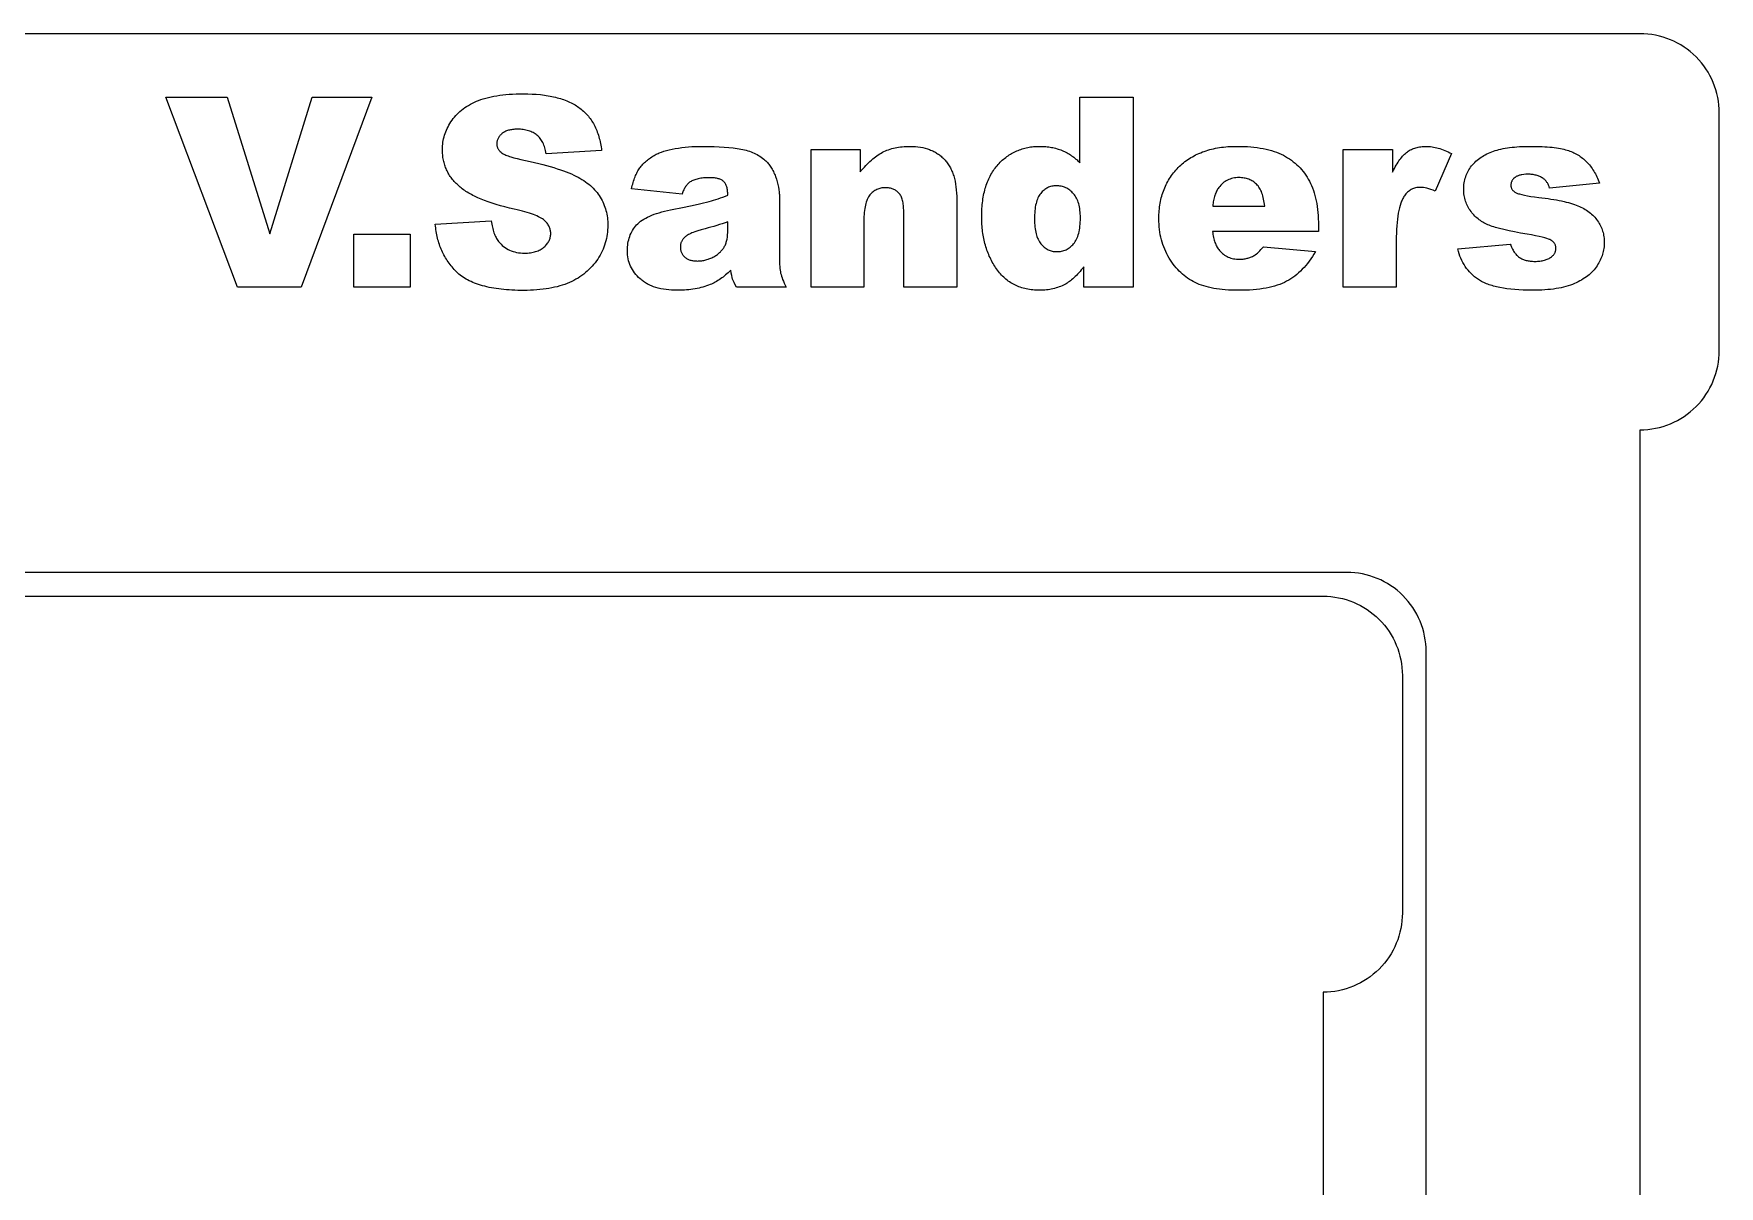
# Model space of a CAD drawing. Extents: x 16 to 1044, y 13 to 595.
# Drawn here: x 618.8 to 1044.2, y 304 to 595 of the extents above; entities that cross this region are included whole.
import ezdxf

# ---------------------------------------------------------------- set-up
doc = ezdxf.new("R2010")
doc.units = 0
doc.layers.get('0').update_dxf_attribs({"linetype": 'CONTINUOUS'})

msp = doc.modelspace()

# ---------------------------------------------------------------- linework, layer by layer
for points in [[(36.61, 54.69, 0.36611), (85.92, 13), (1024.25, 13, 0.414214), (1044.25, 33), (1044.25, 93, 0.414214), (1024.25, 113), (1024.25, 495, 0.414214), (1044.25, 515), (1044.25, 575, 0.414214), (1024.25, 595), (85.92, 595, 0.366109), (36.61, 553.31, 0.083685)], [(118.25, 63), (124.25, 63), (312.25, 63, 0.048282), (322.99, 64.04), (604.25, 119), (604.25, 137), (592.55, 137, -1), (592.55, 149), (604.25, 149), (950.25, 149, 0.414214), (970.25, 169), (970.25, 439, 0.414214), (950.25, 459), (604.25, 459), (592.55, 459, -1), (592.55, 471), (604.25, 471), (604.25, 489), (322.99, 543.96, 0.048282), (312.25, 545), (124.25, 545), (118.25, 545), (118.25, 489, 0.077547), (118.25, 119)]]:
    msp.add_lwpolyline(points, format="xyb", close=True)
for points in [[(652.12, 579), (667.62, 579), (678.43, 544.46), (689.09, 579), (704.15, 579), (686.32, 531), (670.25, 531)], [(720.16, 546.88), (734.27, 547.76), (734.33, 547.34), (734.4, 546.93), (734.47, 546.53), (734.56, 546.15), (734.65, 545.78), (734.75, 545.42), (734.85, 545.07), (734.96, 544.74), (735.08, 544.41), (735.21, 544.11), (735.35, 543.81), (735.49, 543.53), (735.64, 543.26), (735.8, 543), (735.96, 542.76), (736.13, 542.53), (736.43, 542.17), (736.74, 541.84), (737.06, 541.54), (737.4, 541.25), (737.76, 540.99), (738.13, 540.75), (738.52, 540.53), (738.92, 540.34), (739.33, 540.17), (739.77, 540.02), (740.21, 539.9), (740.68, 539.79), (741.16, 539.71), (741.65, 539.66), (742.16, 539.62), (742.68, 539.61), (743.07, 539.62), (743.45, 539.63), (743.82, 539.66), (744.18, 539.7), (744.53, 539.76), (744.86, 539.82), (745.18, 539.9), (745.49, 539.98), (745.79, 540.08), (746.08, 540.19), (746.36, 540.32), (746.63, 540.45), (746.88, 540.6), (747.12, 540.75), (747.36, 540.92), (747.58, 541.1), (747.79, 541.29), (747.98, 541.48), (748.16, 541.68), (748.33, 541.88), (748.48, 542.08), (748.62, 542.29), (748.75, 542.5), (748.87, 542.71), (748.97, 542.93), (749.05, 543.15), (749.13, 543.37), (749.19, 543.6), (749.24, 543.84), (749.27, 544.07), (749.29, 544.31), (749.3, 544.56), (749.29, 544.79), (749.27, 545.02), (749.24, 545.24), (749.19, 545.46), (749.14, 545.68), (749.07, 545.9), (748.98, 546.11), (748.89, 546.32), (748.78, 546.53), (748.66, 546.74), (748.52, 546.94), (748.38, 547.13), (748.22, 547.33), (748.04, 547.52), (747.86, 547.71), (747.66, 547.9), (747.44, 548.08), (747.18, 548.26), (746.89, 548.44), (746.57, 548.62), (746.21, 548.8), (745.82, 548.98), (745.4, 549.15), (744.94, 549.33), (744.45, 549.5), (743.92, 549.67), (743.37, 549.84), (742.77, 550.01), (742.15, 550.18), (741.49, 550.35), (740.79, 550.51), (740.06, 550.68), (738.87, 550.96), (737.71, 551.25), (736.6, 551.55), (735.53, 551.87), (734.51, 552.19), (733.53, 552.53), (732.6, 552.87), (731.71, 553.23), (730.86, 553.6), (730.05, 553.98), (729.67, 554.18), (729.29, 554.38), (728.93, 554.58), (728.58, 554.78), (728.23, 554.99), (727.9, 555.19), (727.58, 555.41), (727.27, 555.62), (726.98, 555.84), (726.69, 556.06), (726.41, 556.28), (726.15, 556.51), (725.89, 556.74), (725.64, 556.97), (725.4, 557.21), (725.17, 557.45), (724.94, 557.69), (724.72, 557.94), (724.51, 558.19), (724.31, 558.45), (724.12, 558.71), (723.94, 558.97), (723.76, 559.24), (723.59, 559.51), (723.43, 559.79), (723.28, 560.07), (723.14, 560.35), (723, 560.64), (722.88, 560.93), (722.76, 561.23), (722.65, 561.53), (722.55, 561.83), (722.45, 562.14), (722.37, 562.45), (722.29, 562.76), (722.22, 563.08), (722.16, 563.4), (722.1, 563.73), (722.06, 564.06), (722.02, 564.4), (721.99, 564.73), (721.97, 565.08), (721.96, 565.42), (721.96, 565.77), (721.97, 566.23), (721.99, 566.69), (722.03, 567.15), (722.09, 567.6), (722.17, 568.05), (722.26, 568.49), (722.37, 568.93), (722.49, 569.37), (722.64, 569.81), (722.79, 570.24), (722.97, 570.67), (723.16, 571.09), (723.37, 571.51), (723.6, 571.93), (723.84, 572.35), (724.1, 572.76), (724.38, 573.17), (724.67, 573.56), (724.98, 573.95), (725.31, 574.32), (725.65, 574.68), (726.01, 575.03), (726.39, 575.37), (726.79, 575.7), (727.2, 576.02), (727.63, 576.33), (728.07, 576.62), (728.53, 576.91), (729.01, 577.18), (729.51, 577.44), (730.02, 577.7), (730.55, 577.94), (731.1, 578.16), (731.68, 578.38), (732.28, 578.58), (732.9, 578.76), (733.55, 578.93), (734.23, 579.08), (734.93, 579.22), (735.66, 579.35), (736.41, 579.46), (737.18, 579.55), (737.98, 579.64), (738.81, 579.7), (739.66, 579.75), (740.53, 579.79), (741.43, 579.81), (742.36, 579.82), (743.49, 579.81), (744.59, 579.77), (745.65, 579.7), (746.68, 579.61), (747.18, 579.55), (747.68, 579.48), (748.16, 579.41), (748.64, 579.34), (749.11, 579.25), (749.57, 579.16), (750.02, 579.07), (750.46, 578.96), (750.9, 578.85), (751.32, 578.74), (751.74, 578.61), (752.15, 578.48), (752.55, 578.35), (752.94, 578.2), (753.32, 578.05), (753.7, 577.89), (754.06, 577.73), (754.42, 577.56), (754.77, 577.38), (755.11, 577.2), (755.44, 577.01), (755.76, 576.81), (756.08, 576.61), (756.39, 576.4), (756.68, 576.18), (756.97, 575.95), (757.26, 575.72), (757.53, 575.48), (757.8, 575.23), (758.06, 574.97), (758.31, 574.71), (758.56, 574.43), (758.79, 574.15), (759.02, 573.86), (759.24, 573.57), (759.46, 573.26), (759.66, 572.95), (759.86, 572.63), (760.05, 572.3), (760.24, 571.97), (760.41, 571.62), (760.58, 571.27), (760.74, 570.91), (760.89, 570.54), (761.04, 570.17), (761.18, 569.78), (761.31, 569.39), (761.43, 568.99), (761.54, 568.58), (761.65, 568.17), (761.75, 567.74), (761.84, 567.31), (761.93, 566.87), (762, 566.43), (762.07, 565.97), (762.13, 565.51), (748.15, 564.69), (748.08, 565.09), (747.99, 565.47), (747.9, 565.85), (747.8, 566.2), (747.68, 566.55), (747.56, 566.87), (747.43, 567.19), (747.29, 567.49), (747.14, 567.78), (746.98, 568.05), (746.8, 568.31), (746.62, 568.56), (746.44, 568.79), (746.24, 569.01), (746.03, 569.22), (745.81, 569.41), (745.58, 569.59), (745.34, 569.75), (745.09, 569.91), (744.83, 570.05), (744.56, 570.18), (744.28, 570.3), (743.99, 570.41), (743.69, 570.51), (743.37, 570.6), (743.05, 570.67), (742.71, 570.74), (742.37, 570.79), (742.01, 570.83), (741.65, 570.86), (741.27, 570.87), (740.88, 570.88), (740.56, 570.88), (740.26, 570.86), (739.96, 570.84), (739.67, 570.81), (739.39, 570.77), (739.12, 570.73), (738.86, 570.67), (738.61, 570.61), (738.38, 570.53), (738.15, 570.45), (737.93, 570.36), (737.72, 570.26), (737.52, 570.16), (737.33, 570.04), (737.15, 569.92), (736.99, 569.78), (736.83, 569.64), (736.68, 569.5), (736.54, 569.36), (736.41, 569.21), (736.29, 569.05), (736.19, 568.89), (736.09, 568.73), (736, 568.57), (735.93, 568.4), (735.86, 568.23), (735.8, 568.05), (735.76, 567.87), (735.72, 567.69), (735.7, 567.5), (735.68, 567.31), (735.68, 567.12), (735.68, 566.97), (735.69, 566.83), (735.71, 566.69), (735.74, 566.56), (735.78, 566.42), (735.83, 566.29), (735.88, 566.16), (735.95, 566.03), (736.02, 565.9), (736.1, 565.77), (736.19, 565.65), (736.28, 565.53), (736.5, 565.29), (736.76, 565.05), (736.9, 564.93), (737.06, 564.82), (737.25, 564.7), (737.46, 564.59), (737.69, 564.47), (737.95, 564.36), (738.22, 564.25), (738.52, 564.14), (738.85, 564.03), (739.19, 563.92), (739.95, 563.7), (740.8, 563.49), (741.73, 563.28), (742.93, 563.02), (744.08, 562.76), (745.19, 562.5), (746.25, 562.23), (747.27, 561.97), (748.25, 561.71), (749.19, 561.44), (750.08, 561.18), (750.93, 560.91), (751.73, 560.65), (752.5, 560.38), (753.22, 560.11), (753.89, 559.85), (754.53, 559.58), (755.12, 559.31), (755.66, 559.04), (756.18, 558.77), (756.68, 558.49), (757.16, 558.2), (757.63, 557.91), (758.07, 557.6), (758.5, 557.29), (758.91, 556.97), (759.3, 556.64), (759.67, 556.31), (760.03, 555.96), (760.37, 555.61), (760.69, 555.25), (760.99, 554.88), (761.27, 554.5), (761.54, 554.12), (761.79, 553.72), (762.02, 553.32), (762.24, 552.92), (762.44, 552.51), (762.63, 552.09), (762.8, 551.66), (762.95, 551.24), (763.1, 550.8), (763.22, 550.36), (763.34, 549.91), (763.43, 549.46), (763.52, 549), (763.58, 548.54), (763.64, 548.07), (763.67, 547.59), (763.7, 547.11), (763.7, 546.62), (763.69, 546.04), (763.66, 545.48), (763.61, 544.91), (763.54, 544.36), (763.45, 543.8), (763.34, 543.26), (763.21, 542.72), (763.06, 542.18), (762.89, 541.65), (762.71, 541.13), (762.5, 540.61), (762.27, 540.1), (762.02, 539.59), (761.75, 539.09), (761.46, 538.6), (761.15, 538.11), (760.82, 537.63), (760.48, 537.16), (760.12, 536.71), (759.75, 536.28), (759.35, 535.85), (758.95, 535.45), (758.53, 535.06), (758.09, 534.68), (757.63, 534.32), (757.16, 533.97), (756.68, 533.64), (756.18, 533.32), (755.66, 533.02), (755.13, 532.73), (754.58, 532.45), (754.01, 532.2), (753.43, 531.95), (752.83, 531.72), (752.21, 531.51), (751.57, 531.31), (750.91, 531.13), (750.24, 530.97), (749.54, 530.82), (748.83, 530.69), (748.1, 530.57), (747.35, 530.47), (746.58, 530.38), (745.79, 530.31), (744.98, 530.25), (744.16, 530.21), (743.32, 530.19), (742.45, 530.18), (741.7, 530.19), (740.95, 530.2), (740.22, 530.22), (739.51, 530.26), (738.81, 530.3), (738.13, 530.35), (737.46, 530.41), (736.8, 530.48), (736.16, 530.55), (735.54, 530.64), (734.92, 530.74), (734.33, 530.84), (733.75, 530.96), (733.18, 531.08), (732.63, 531.22), (732.09, 531.36), (731.57, 531.51), (731.06, 531.67), (730.57, 531.84), (730.09, 532.02), (729.62, 532.21), (729.18, 532.41), (728.74, 532.62), (728.32, 532.83), (727.92, 533.06), (727.53, 533.29), (727.15, 533.54), (726.79, 533.79), (726.44, 534.05), (726.11, 534.33), (725.79, 534.61), (725.49, 534.9), (725.2, 535.19), (724.92, 535.5), (724.64, 535.8), (724.38, 536.12), (724.12, 536.43), (723.87, 536.75), (723.63, 537.08), (723.39, 537.41), (723.16, 537.75), (722.95, 538.09), (722.74, 538.44), (722.53, 538.79), (722.34, 539.15), (722.15, 539.51), (721.97, 539.88), (721.8, 540.25), (721.64, 540.63), (721.48, 541.01), (721.34, 541.4), (721.2, 541.79), (721.07, 542.18), (720.94, 542.59), (720.83, 542.99), (720.72, 543.41), (720.62, 543.82), (720.53, 544.24), (720.45, 544.67), (720.38, 545.1), (720.31, 545.54), (720.25, 545.98), (720.2, 546.43)], [(896.34, 579), (896.34, 531), (883.87, 531), (883.87, 536.14), (883.54, 535.74), (883.22, 535.36), (882.9, 534.99), (882.59, 534.64), (882.27, 534.3), (881.97, 533.98), (881.66, 533.68), (881.36, 533.4), (881.06, 533.13), (880.77, 532.88), (880.48, 532.64), (880.2, 532.43), (879.91, 532.23), (879.63, 532.04), (879.36, 531.87), (879.09, 531.72), (878.72, 531.54), (878.36, 531.37), (877.98, 531.21), (877.6, 531.06), (877.22, 530.93), (876.83, 530.8), (876.44, 530.69), (876.04, 530.59), (875.64, 530.5), (875.23, 530.43), (874.82, 530.36), (874.4, 530.31), (873.97, 530.27), (873.54, 530.24), (873.11, 530.22), (872.67, 530.21), (872.23, 530.22), (871.79, 530.24), (871.37, 530.26), (870.95, 530.3), (870.53, 530.35), (870.12, 530.4), (869.72, 530.47), (869.33, 530.55), (868.94, 530.64), (868.56, 530.74), (868.18, 530.85), (867.81, 530.97), (867.45, 531.11), (867.09, 531.25), (866.75, 531.4), (866.4, 531.57), (866.07, 531.74), (865.74, 531.92), (865.41, 532.12), (865.1, 532.33), (864.79, 532.54), (864.49, 532.77), (864.19, 533.01), (863.9, 533.25), (863.62, 533.51), (863.34, 533.78), (863.07, 534.06), (862.8, 534.35), (862.55, 534.65), (862.3, 534.96), (862.05, 535.28), (861.81, 535.62), (861.58, 535.96), (861.36, 536.3), (861.14, 536.65), (860.94, 537), (860.73, 537.36), (860.54, 537.72), (860.35, 538.09), (860.17, 538.46), (860, 538.84), (859.84, 539.22), (859.68, 539.61), (859.53, 540), (859.39, 540.39), (859.25, 540.79), (859.12, 541.19), (859, 541.6), (858.89, 542.01), (858.78, 542.43), (858.68, 542.85), (858.59, 543.28), (858.51, 543.71), (858.43, 544.14), (858.36, 544.58), (858.3, 545.03), (858.25, 545.48), (858.2, 545.93), (858.16, 546.39), (858.12, 546.85), (858.1, 547.32), (858.08, 547.79), (858.07, 548.75), (858.07, 549.28), (858.08, 549.81), (858.1, 550.33), (858.13, 550.84), (858.17, 551.35), (858.21, 551.85), (858.26, 552.33), (858.32, 552.81), (858.39, 553.29), (858.47, 553.75), (858.56, 554.21), (858.65, 554.66), (858.75, 555.1), (858.86, 555.53), (858.98, 555.96), (859.1, 556.38), (859.23, 556.79), (859.38, 557.19), (859.53, 557.58), (859.68, 557.97), (859.85, 558.34), (860.02, 558.71), (860.21, 559.07), (860.4, 559.43), (860.59, 559.77), (860.8, 560.11), (861.01, 560.44), (861.24, 560.77), (861.47, 561.08), (861.71, 561.39), (861.95, 561.68), (862.21, 561.97), (862.47, 562.26), (862.73, 562.53), (863, 562.79), (863.28, 563.05), (863.56, 563.3), (863.84, 563.53), (864.13, 563.76), (864.42, 563.98), (864.72, 564.19), (865.02, 564.39), (865.32, 564.58), (865.63, 564.77), (865.94, 564.94), (866.26, 565.11), (866.58, 565.26), (866.91, 565.41), (867.24, 565.55), (867.58, 565.68), (867.92, 565.8), (868.26, 565.91), (868.61, 566.02), (868.96, 566.11), (869.32, 566.2), (869.68, 566.27), (870.05, 566.34), (870.42, 566.4), (870.79, 566.45), (871.17, 566.49), (871.56, 566.52), (871.95, 566.54), (872.34, 566.55), (872.73, 566.56), (873.12, 566.55), (873.5, 566.54), (873.88, 566.52), (874.25, 566.49), (874.62, 566.46), (874.99, 566.41), (875.35, 566.36), (875.7, 566.3), (876.05, 566.23), (876.4, 566.15), (876.74, 566.06), (877.08, 565.97), (877.41, 565.87), (877.74, 565.76), (878.06, 565.64), (878.38, 565.51), (878.7, 565.38), (879.01, 565.23), (879.31, 565.08), (879.62, 564.92), (879.91, 564.75), (880.2, 564.58), (880.49, 564.39), (880.78, 564.2), (881.06, 564), (881.33, 563.79), (881.6, 563.57), (881.87, 563.35), (882.13, 563.12), (882.38, 562.87), (882.64, 562.63), (882.88, 562.37), (882.88, 579)], [(782.43, 554.51), (769.69, 555.85), (769.88, 556.66), (769.99, 557.05), (770.09, 557.43), (770.21, 557.8), (770.32, 558.16), (770.45, 558.5), (770.57, 558.84), (770.71, 559.16), (770.84, 559.47), (770.99, 559.77), (771.13, 560.06), (771.29, 560.34), (771.44, 560.61), (771.61, 560.86), (771.77, 561.11), (771.95, 561.34), (772.13, 561.58), (772.33, 561.81), (772.53, 562.03), (772.74, 562.25), (772.96, 562.47), (773.19, 562.69), (773.43, 562.9), (773.68, 563.1), (773.94, 563.3), (774.21, 563.5), (774.48, 563.69), (774.77, 563.88), (775.07, 564.07), (775.37, 564.25), (775.69, 564.43), (775.92, 564.56), (776.17, 564.68), (776.42, 564.79), (776.69, 564.91), (777.26, 565.13), (777.86, 565.33), (778.52, 565.52), (779.21, 565.69), (779.95, 565.86), (780.73, 566), (781.54, 566.13), (782.37, 566.25), (783.21, 566.34), (784.07, 566.42), (784.94, 566.48), (785.84, 566.52), (786.75, 566.55), (787.67, 566.56), (789.13, 566.55), (790.52, 566.52), (791.83, 566.46), (793.07, 566.39), (794.24, 566.3), (795.33, 566.18), (795.85, 566.12), (796.35, 566.04), (796.83, 565.97), (797.3, 565.89), (797.75, 565.8), (798.19, 565.7), (798.62, 565.58), (799.04, 565.46), (799.45, 565.33), (799.85, 565.18), (800.24, 565.02), (800.63, 564.85), (801, 564.67), (801.37, 564.48), (801.72, 564.28), (802.07, 564.06), (802.4, 563.83), (802.73, 563.6), (803.05, 563.35), (803.35, 563.09), (803.56, 562.9), (803.77, 562.7), (803.97, 562.49), (804.16, 562.27), (804.35, 562.05), (804.53, 561.81), (804.71, 561.56), (804.88, 561.31), (805.04, 561.04), (805.2, 560.77), (805.35, 560.48), (805.5, 560.19), (805.64, 559.88), (805.78, 559.57), (805.91, 559.25), (806.04, 558.91), (806.27, 558.24), (806.47, 557.58), (806.64, 556.92), (806.78, 556.27), (806.88, 555.63), (806.96, 555), (806.99, 554.69), (807.01, 554.37), (807.02, 554.06), (807.02, 553.76), (807.02, 538.4), (807.03, 537.8), (807.04, 537.24), (807.06, 536.71), (807.1, 536.21), (807.14, 535.75), (807.2, 535.32), (807.26, 534.92), (807.33, 534.55), (807.42, 534.19), (807.53, 533.81), (807.67, 533.4), (807.83, 532.97), (808.01, 532.51), (808.21, 532.03), (808.44, 531.53), (808.69, 531), (796.18, 531), (795.84, 531.63), (795.56, 532.18), (795.35, 532.65), (795.27, 532.86), (795.2, 533.05), (795.09, 533.45), (794.97, 533.95), (794.86, 534.55), (794.74, 535.26), (794.42, 534.95), (794.09, 534.65), (793.76, 534.36), (793.43, 534.09), (793.11, 533.82), (792.78, 533.57), (792.46, 533.33), (792.13, 533.1), (791.81, 532.88), (791.48, 532.67), (791.16, 532.47), (790.83, 532.29), (790.51, 532.11), (790.18, 531.95), (789.86, 531.8), (789.54, 531.66), (789.09, 531.48), (788.63, 531.32), (788.17, 531.17), (787.7, 531.03), (787.21, 530.9), (786.72, 530.78), (786.22, 530.67), (785.71, 530.57), (785.2, 530.49), (784.67, 530.42), (784.13, 530.36), (783.59, 530.3), (783.03, 530.27), (782.47, 530.24), (781.9, 530.22), (781.32, 530.21), (780.55, 530.23), (779.81, 530.26), (779.09, 530.32), (778.4, 530.39), (777.72, 530.5), (777.07, 530.62), (776.45, 530.77), (775.85, 530.93), (775.27, 531.13), (774.71, 531.34), (774.44, 531.46), (774.18, 531.58), (773.92, 531.7), (773.67, 531.84), (773.43, 531.97), (773.19, 532.12), (772.95, 532.27), (772.73, 532.42), (772.5, 532.58), (772.29, 532.75), (772.08, 532.92), (771.87, 533.1), (771.48, 533.46), (771.12, 533.84), (770.78, 534.22), (770.46, 534.62), (770.17, 535.03), (769.91, 535.45), (769.67, 535.87), (769.45, 536.31), (769.26, 536.76), (769.1, 537.22), (768.96, 537.69), (768.85, 538.17), (768.76, 538.66), (768.7, 539.17), (768.66, 539.68), (768.65, 540.2), (768.66, 540.69), (768.68, 541.17), (768.73, 541.64), (768.79, 542.09), (768.87, 542.54), (768.97, 542.97), (769.09, 543.4), (769.23, 543.81), (769.38, 544.21), (769.56, 544.6), (769.75, 544.98), (769.95, 545.35), (770.18, 545.71), (770.43, 546.06), (770.69, 546.39), (770.97, 546.72), (771.28, 547.03), (771.61, 547.33), (771.98, 547.63), (772.38, 547.91), (772.81, 548.18), (773.27, 548.45), (773.76, 548.7), (774.28, 548.94), (774.83, 549.18), (775.41, 549.4), (776.03, 549.61), (776.67, 549.81), (777.34, 550), (778.05, 550.18), (778.78, 550.35), (779.55, 550.51), (782.97, 551.21), (785.73, 551.8), (786.86, 552.05), (787.83, 552.27), (788.64, 552.46), (789.27, 552.63), (789.84, 552.78), (790.4, 552.95), (790.98, 553.13), (791.57, 553.33), (792.16, 553.53), (792.76, 553.75), (793.37, 553.97), (793.99, 554.21), (793.99, 554.52), (793.97, 554.81), (793.95, 555.08), (793.93, 555.35), (793.89, 555.61), (793.85, 555.85), (793.8, 556.08), (793.74, 556.3), (793.67, 556.51), (793.59, 556.71), (793.51, 556.89), (793.42, 557.07), (793.32, 557.23), (793.21, 557.38), (793.1, 557.52), (792.97, 557.65), (792.84, 557.77), (792.7, 557.88), (792.54, 557.99), (792.37, 558.08), (792.19, 558.17), (792, 558.25), (791.79, 558.32), (791.57, 558.39), (791.35, 558.45), (791.1, 558.5), (790.85, 558.54), (790.59, 558.57), (790.31, 558.6), (790.02, 558.62), (789.72, 558.63), (789.41, 558.63), (789, 558.63), (788.61, 558.62), (788.24, 558.6), (787.87, 558.57), (787.52, 558.53), (787.18, 558.49), (786.85, 558.43), (786.54, 558.37), (786.24, 558.3), (785.95, 558.23), (785.68, 558.14), (785.42, 558.05), (785.17, 557.94), (784.93, 557.83), (784.71, 557.71), (784.49, 557.59), (784.34, 557.48), (784.18, 557.36), (784.03, 557.23), (783.89, 557.09), (783.74, 556.93), (783.61, 556.77), (783.47, 556.6), (783.34, 556.41), (783.21, 556.21), (783.09, 556), (782.97, 555.78), (782.86, 555.55), (782.74, 555.31), (782.64, 555.05), (782.53, 554.79)], [(815.01, 565.77), (827.42, 565.77), (827.42, 560.11), (827.77, 560.53), (828.12, 560.94), (828.47, 561.34), (828.81, 561.72), (829.17, 562.08), (829.52, 562.43), (829.87, 562.77), (830.22, 563.08), (830.57, 563.39), (830.92, 563.67), (831.28, 563.94), (831.63, 564.2), (831.98, 564.44), (832.34, 564.67), (832.7, 564.87), (833.05, 565.07), (833.41, 565.25), (833.78, 565.42), (834.16, 565.57), (834.55, 565.72), (834.95, 565.85), (835.36, 565.98), (835.78, 566.09), (836.21, 566.19), (836.65, 566.27), (837.1, 566.35), (837.56, 566.41), (838.02, 566.47), (838.5, 566.51), (838.99, 566.54), (839.49, 566.55), (839.99, 566.56), (840.67, 566.55), (841.34, 566.51), (841.98, 566.44), (842.61, 566.35), (843.22, 566.24), (843.8, 566.1), (844.37, 565.93), (844.65, 565.84), (844.92, 565.74), (845.19, 565.63), (845.46, 565.52), (845.71, 565.4), (845.97, 565.27), (846.22, 565.14), (846.46, 565), (846.7, 564.86), (846.94, 564.71), (847.17, 564.55), (847.4, 564.39), (847.62, 564.22), (847.83, 564.04), (848.05, 563.86), (848.25, 563.67), (848.45, 563.47), (848.65, 563.27), (848.84, 563.06), (849.03, 562.84), (849.21, 562.62), (849.39, 562.39), (849.55, 562.15), (849.72, 561.91), (849.87, 561.66), (850.02, 561.4), (850.16, 561.13), (850.3, 560.86), (850.43, 560.58), (850.56, 560.3), (850.68, 560), (850.79, 559.7), (850.9, 559.4), (851, 559.08), (851.09, 558.76), (851.18, 558.43), (851.26, 558.1), (851.34, 557.75), (851.47, 557.05), (851.58, 556.32), (851.67, 555.55), (851.73, 554.76), (851.77, 553.95), (851.78, 553.1), (851.78, 531), (838.39, 531), (838.39, 550.12), (838.38, 550.52), (838.37, 550.91), (838.35, 551.28), (838.31, 551.64), (838.27, 551.98), (838.22, 552.31), (838.16, 552.62), (838.09, 552.92), (838, 553.2), (837.91, 553.47), (837.82, 553.72), (837.71, 553.96), (837.59, 554.18), (837.46, 554.39), (837.32, 554.58), (837.18, 554.75), (837.02, 554.92), (836.86, 555.07), (836.69, 555.22), (836.51, 555.35), (836.32, 555.47), (836.13, 555.58), (835.93, 555.68), (835.72, 555.77), (835.5, 555.85), (835.28, 555.92), (835.05, 555.98), (834.81, 556.03), (834.56, 556.07), (834.3, 556.09), (834.04, 556.11), (833.77, 556.11), (833.47, 556.11), (833.18, 556.09), (832.89, 556.05), (832.62, 556), (832.35, 555.93), (832.08, 555.86), (831.83, 555.76), (831.58, 555.66), (831.34, 555.53), (831.1, 555.4), (830.87, 555.25), (830.65, 555.08), (830.44, 554.9), (830.23, 554.71), (830.03, 554.5), (829.84, 554.28), (829.66, 554.04), (829.49, 553.78), (829.33, 553.49), (829.18, 553.18), (829.05, 552.85), (828.92, 552.5), (828.81, 552.12), (828.71, 551.72), (828.62, 551.3), (828.55, 550.85), (828.48, 550.38), (828.43, 549.89), (828.39, 549.38), (828.36, 548.84), (828.34, 548.28), (828.34, 547.7), (828.34, 531), (815.01, 531)], [(943.06, 545.08), (916.35, 545.08), (916.4, 544.68), (916.45, 544.3), (916.52, 543.93), (916.59, 543.58), (916.67, 543.23), (916.76, 542.9), (916.86, 542.59), (916.96, 542.28), (917.07, 541.99), (917.19, 541.71), (917.32, 541.44), (917.46, 541.19), (917.6, 540.95), (917.75, 540.72), (917.91, 540.5), (918.08, 540.3), (918.33, 540.03), (918.58, 539.77), (918.85, 539.53), (919.12, 539.31), (919.4, 539.11), (919.7, 538.92), (920, 538.75), (920.31, 538.6), (920.63, 538.47), (920.96, 538.36), (921.3, 538.26), (921.64, 538.18), (922, 538.12), (922.37, 538.08), (922.74, 538.05), (923.12, 538.04), (923.37, 538.04), (923.61, 538.06), (923.85, 538.07), (924.09, 538.1), (924.33, 538.14), (924.57, 538.18), (924.81, 538.23), (925.04, 538.29), (925.27, 538.35), (925.5, 538.42), (925.73, 538.5), (925.96, 538.59), (926.19, 538.69), (926.41, 538.79), (926.64, 538.9), (926.86, 539.02), (927.13, 539.19), (927.41, 539.39), (927.69, 539.62), (927.98, 539.88), (928.27, 540.17), (928.57, 540.49), (928.87, 540.84), (929.18, 541.22), (942.31, 540), (941.93, 539.36), (941.54, 538.74), (941.14, 538.14), (940.73, 537.57), (940.31, 537.02), (939.88, 536.49), (939.44, 535.99), (938.99, 535.51), (938.53, 535.05), (938.06, 534.61), (937.58, 534.2), (937.09, 533.81), (936.6, 533.45), (936.09, 533.11), (935.57, 532.79), (935.04, 532.49), (934.5, 532.21), (933.92, 531.96), (933.32, 531.72), (932.68, 531.49), (932.02, 531.29), (931.33, 531.1), (930.61, 530.93), (929.86, 530.78), (929.08, 530.65), (928.28, 530.53), (927.44, 530.44), (926.58, 530.36), (925.68, 530.29), (924.76, 530.25), (923.81, 530.22), (922.83, 530.21), (921.98, 530.22), (921.15, 530.25), (920.34, 530.28), (919.56, 530.34), (918.8, 530.4), (918.06, 530.49), (917.35, 530.59), (916.66, 530.7), (915.99, 530.83), (915.35, 530.98), (914.72, 531.14), (914.12, 531.31), (913.55, 531.5), (913, 531.71), (912.47, 531.93), (911.96, 532.16), (911.47, 532.42), (910.99, 532.69), (910.52, 532.97), (910.06, 533.28), (909.62, 533.6), (909.18, 533.95), (908.75, 534.31), (908.34, 534.68), (907.93, 535.08), (907.54, 535.49), (907.15, 535.92), (906.78, 536.37), (906.42, 536.84), (906.07, 537.33), (905.73, 537.83), (905.39, 538.35), (905.08, 538.89), (904.78, 539.43), (904.51, 539.99), (904.26, 540.56), (904.02, 541.15), (903.81, 541.74), (903.62, 542.35), (903.44, 542.96), (903.29, 543.59), (903.16, 544.23), (903.05, 544.89), (902.95, 545.55), (902.88, 546.22), (902.83, 546.91), (902.8, 547.61), (902.79, 548.32), (902.8, 548.83), (902.81, 549.33), (902.84, 549.82), (902.87, 550.31), (902.92, 550.79), (902.98, 551.27), (903.04, 551.74), (903.12, 552.2), (903.2, 552.66), (903.3, 553.11), (903.41, 553.56), (903.53, 554), (903.65, 554.43), (903.79, 554.86), (903.94, 555.28), (904.1, 555.7), (904.27, 556.11), (904.44, 556.51), (904.63, 556.91), (904.83, 557.3), (905.04, 557.68), (905.26, 558.06), (905.49, 558.43), (905.73, 558.8), (905.98, 559.16), (906.24, 559.52), (906.51, 559.86), (906.79, 560.21), (907.08, 560.54), (907.38, 560.87), (907.69, 561.2), (908.01, 561.52), (908.34, 561.83), (908.68, 562.13), (909.03, 562.42), (909.38, 562.7), (909.74, 562.97), (910.11, 563.23), (910.49, 563.48), (910.87, 563.72), (911.27, 563.95), (911.67, 564.18), (912.07, 564.39), (912.49, 564.59), (912.91, 564.78), (913.35, 564.96), (913.78, 565.14), (914.23, 565.3), (914.69, 565.45), (915.15, 565.59), (915.62, 565.73), (916.1, 565.85), (916.58, 565.96), (917.08, 566.07), (917.58, 566.16), (918.09, 566.24), (918.6, 566.32), (919.13, 566.38), (919.66, 566.44), (920.2, 566.48), (920.75, 566.51), (921.3, 566.54), (921.87, 566.55), (922.44, 566.56), (923.36, 566.55), (924.25, 566.52), (925.13, 566.48), (925.97, 566.42), (926.8, 566.34), (927.59, 566.24), (928.37, 566.13), (929.12, 565.99), (929.84, 565.84), (930.54, 565.68), (931.22, 565.49), (931.87, 565.29), (932.49, 565.07), (933.09, 564.83), (933.67, 564.57), (934.22, 564.3), (934.76, 564.01), (935.27, 563.7), (935.77, 563.38), (936.26, 563.04), (936.72, 562.69), (937.18, 562.32), (937.61, 561.93), (938.03, 561.53), (938.43, 561.12), (938.82, 560.68), (939.19, 560.23), (939.55, 559.77), (939.89, 559.29), (940.21, 558.79), (940.51, 558.28), (940.81, 557.75), (941.08, 557.2), (941.33, 556.64), (941.57, 556.05), (941.79, 555.44), (942, 554.82), (942.18, 554.17), (942.35, 553.5), (942.5, 552.81), (942.63, 552.11), (942.75, 551.38), (942.84, 550.63), (942.92, 549.86), (942.99, 549.07), (943.03, 548.26), (943.06, 547.44), (943.06, 546.59)], [(949.32, 565.77), (961.79, 565.77), (961.79, 560.08), (962.02, 560.53), (962.25, 560.96), (962.47, 561.38), (962.7, 561.78), (962.93, 562.16), (963.16, 562.53), (963.39, 562.87), (963.62, 563.2), (963.86, 563.51), (964.09, 563.8), (964.32, 564.07), (964.56, 564.33), (964.8, 564.56), (965.03, 564.78), (965.27, 564.98), (965.51, 565.17), (965.75, 565.34), (966, 565.49), (966.26, 565.64), (966.52, 565.78), (966.79, 565.9), (967.07, 566.01), (967.36, 566.12), (967.65, 566.21), (967.95, 566.29), (968.26, 566.36), (968.57, 566.42), (968.89, 566.47), (969.22, 566.51), (969.55, 566.54), (969.89, 566.55), (970.24, 566.56), (970.61, 566.55), (970.99, 566.53), (971.37, 566.49), (971.75, 566.44), (972.14, 566.38), (972.53, 566.3), (972.93, 566.21), (973.33, 566.1), (973.73, 565.98), (974.14, 565.84), (974.56, 565.69), (974.97, 565.53), (975.4, 565.35), (975.82, 565.15), (976.25, 564.95), (976.69, 564.72), (972.57, 555.23), (971.99, 555.46), (971.45, 555.66), (970.94, 555.83), (970.45, 555.97), (970, 556.07), (969.58, 556.15), (969.19, 556.2), (968.83, 556.21), (968.51, 556.2), (968.2, 556.18), (967.89, 556.14), (967.6, 556.08), (967.31, 556), (967.03, 555.91), (966.77, 555.8), (966.51, 555.67), (966.26, 555.53), (966.02, 555.37), (965.79, 555.19), (965.57, 555), (965.35, 554.79), (965.15, 554.56), (964.96, 554.31), (964.77, 554.05), (964.65, 553.86), (964.52, 553.65), (964.4, 553.43), (964.29, 553.21), (964.18, 552.97), (964.07, 552.72), (963.87, 552.2), (963.68, 551.63), (963.52, 551.02), (963.36, 550.37), (963.23, 549.68), (963.1, 548.95), (963, 548.17), (962.91, 547.36), (962.84, 546.5), (962.78, 545.6), (962.74, 544.66), (962.72, 543.68), (962.71, 542.66), (962.71, 531), (949.32, 531)], [(978.26, 540.66), (991.49, 541.9), (991.6, 541.61), (991.71, 541.34), (991.82, 541.07), (991.94, 540.81), (992.07, 540.56), (992.2, 540.32), (992.33, 540.1), (992.47, 539.88), (992.62, 539.68), (992.77, 539.48), (992.93, 539.3), (993.09, 539.12), (993.25, 538.96), (993.42, 538.81), (993.6, 538.66), (993.78, 538.53), (993.97, 538.41), (994.17, 538.29), (994.37, 538.19), (994.58, 538.09), (994.8, 538), (995.03, 537.91), (995.26, 537.84), (995.5, 537.77), (995.75, 537.71), (996.01, 537.66), (996.27, 537.62), (996.54, 537.58), (996.82, 537.55), (997.11, 537.53), (997.41, 537.52), (997.71, 537.52), (998.04, 537.52), (998.36, 537.53), (998.68, 537.56), (998.98, 537.59), (999.27, 537.63), (999.55, 537.68), (999.83, 537.74), (1000.09, 537.8), (1000.35, 537.88), (1000.59, 537.96), (1000.83, 538.06), (1001.06, 538.16), (1001.27, 538.27), (1001.48, 538.39), (1001.68, 538.52), (1001.87, 538.66), (1002.01, 538.77), (1002.14, 538.88), (1002.26, 538.99), (1002.37, 539.11), (1002.47, 539.23), (1002.57, 539.36), (1002.65, 539.49), (1002.73, 539.62), (1002.8, 539.75), (1002.85, 539.89), (1002.9, 540.03), (1002.94, 540.17), (1002.98, 540.32), (1003, 540.47), (1003.01, 540.63), (1003.02, 540.79), (1003.01, 540.96), (1002.99, 541.13), (1002.96, 541.3), (1002.92, 541.46), (1002.87, 541.62), (1002.8, 541.77), (1002.73, 541.92), (1002.64, 542.06), (1002.54, 542.2), (1002.43, 542.33), (1002.3, 542.45), (1002.17, 542.58), (1002.02, 542.69), (1001.86, 542.8), (1001.69, 542.91), (1001.51, 543.01), (1001.36, 543.08), (1001.18, 543.15), (1000.75, 543.3), (1000.2, 543.46), (999.54, 543.63), (998.76, 543.81), (997.88, 543.99), (996.89, 544.18), (995.78, 544.38), (994.11, 544.68), (992.57, 544.98), (991.17, 545.26), (989.9, 545.55), (988.76, 545.82), (987.75, 546.1), (987.3, 546.23), (986.88, 546.36), (986.49, 546.49), (986.14, 546.62), (985.8, 546.76), (985.47, 546.9), (985.15, 547.06), (984.84, 547.23), (984.53, 547.4), (984.23, 547.59), (983.94, 547.8), (983.65, 548.01), (983.37, 548.23), (983.09, 548.47), (982.83, 548.71), (982.56, 548.97), (982.31, 549.24), (982.06, 549.51), (981.82, 549.8), (981.59, 550.11), (981.36, 550.41), (981.15, 550.73), (980.96, 551.05), (980.78, 551.38), (980.61, 551.71), (980.46, 552.04), (980.32, 552.38), (980.2, 552.73), (980.09, 553.08), (980, 553.44), (979.92, 553.8), (979.85, 554.17), (979.8, 554.55), (979.76, 554.92), (979.74, 555.31), (979.74, 555.7), (979.74, 556.12), (979.77, 556.54), (979.81, 556.95), (979.86, 557.36), (979.93, 557.75), (980.02, 558.14), (980.12, 558.52), (980.24, 558.9), (980.37, 559.26), (980.52, 559.62), (980.68, 559.97), (980.86, 560.32), (981.05, 560.65), (981.26, 560.98), (981.49, 561.31), (981.73, 561.62), (981.99, 561.93), (982.26, 562.22), (982.53, 562.51), (982.83, 562.78), (983.13, 563.05), (983.44, 563.31), (983.77, 563.55), (984.11, 563.79), (984.46, 564.02), (984.82, 564.23), (985.19, 564.44), (985.58, 564.64), (985.97, 564.83), (986.38, 565.01), (986.8, 565.17), (987.23, 565.33), (987.68, 565.48), (988.15, 565.62), (988.63, 565.75), (989.13, 565.87), (989.66, 565.98), (990.2, 566.08), (990.76, 566.17), (991.33, 566.25), (991.93, 566.32), (992.55, 566.39), (993.18, 566.44), (993.83, 566.48), (994.5, 566.52), (995.19, 566.54), (995.9, 566.55), (996.63, 566.56), (997.4, 566.55), (998.14, 566.54), (998.85, 566.53), (999.54, 566.5), (1000.2, 566.47), (1000.84, 566.42), (1001.45, 566.38), (1002.04, 566.32), (1002.6, 566.26), (1003.13, 566.19), (1003.64, 566.11), (1004.13, 566.02), (1004.59, 565.93), (1005.02, 565.83), (1005.43, 565.72), (1005.81, 565.61), (1006.18, 565.49), (1006.54, 565.36), (1006.89, 565.22), (1007.24, 565.07), (1007.57, 564.91), (1007.9, 564.75), (1008.22, 564.58), (1008.53, 564.4), (1008.84, 564.21), (1009.14, 564.01), (1009.42, 563.81), (1009.71, 563.6), (1009.98, 563.37), (1010.25, 563.15), (1010.51, 562.91), (1010.76, 562.66), (1011, 562.41), (1011.24, 562.14), (1011.48, 561.86), (1011.71, 561.58), (1011.93, 561.28), (1012.15, 560.97), (1012.36, 560.65), (1012.57, 560.31), (1012.78, 559.97), (1012.97, 559.62), (1013.17, 559.25), (1013.35, 558.87), (1013.53, 558.49), (1013.71, 558.09), (1013.88, 557.68), (1014.05, 557.26), (1001.41, 556.02), (1001.28, 556.42), (1001.12, 556.8), (1001.04, 556.97), (1000.95, 557.14), (1000.86, 557.31), (1000.76, 557.46), (1000.65, 557.61), (1000.54, 557.76), (1000.43, 557.89), (1000.31, 558.02), (1000.18, 558.15), (1000.05, 558.26), (999.91, 558.37), (999.77, 558.47), (999.57, 558.6), (999.37, 558.72), (999.16, 558.83), (998.95, 558.93), (998.73, 559.02), (998.5, 559.11), (998.27, 559.19), (998.04, 559.26), (997.8, 559.32), (997.55, 559.37), (997.3, 559.42), (997.05, 559.45), (996.79, 559.48), (996.52, 559.5), (996.25, 559.51), (995.98, 559.52), (995.43, 559.51), (994.92, 559.47), (994.45, 559.41), (994.23, 559.37), (994.02, 559.32), (993.82, 559.27), (993.63, 559.21), (993.45, 559.14), (993.28, 559.07), (993.12, 558.99), (992.96, 558.91), (992.82, 558.81), (992.69, 558.72), (992.44, 558.51), (992.33, 558.41), (992.23, 558.3), (992.14, 558.18), (992.06, 558.07), (991.98, 557.95), (991.91, 557.83), (991.85, 557.71), (991.8, 557.58), (991.75, 557.45), (991.72, 557.32), (991.69, 557.19), (991.67, 557.05), (991.66, 556.91), (991.65, 556.77), (991.66, 556.62), (991.67, 556.46), (991.7, 556.32), (991.74, 556.17), (991.78, 556.04), (991.84, 555.9), (991.9, 555.78), (991.98, 555.65), (992.07, 555.53), (992.17, 555.42), (992.27, 555.31), (992.39, 555.21), (992.52, 555.11), (992.66, 555.02), (992.8, 554.93), (992.96, 554.84), (993.14, 554.76), (993.34, 554.68), (993.56, 554.6), (993.81, 554.53), (994.38, 554.37), (995.04, 554.22), (995.8, 554.08), (996.66, 553.94), (997.61, 553.8), (998.66, 553.67), (999.48, 553.57), (1000.27, 553.47), (1001.03, 553.36), (1001.77, 553.25), (1002.48, 553.14), (1003.17, 553.02), (1003.82, 552.9), (1004.46, 552.77), (1005.06, 552.63), (1005.64, 552.5), (1006.19, 552.35), (1006.72, 552.21), (1007.21, 552.06), (1007.69, 551.9), (1008.13, 551.74), (1008.55, 551.57), (1008.95, 551.4), (1009.34, 551.22), (1009.71, 551.03), (1010.07, 550.83), (1010.43, 550.62), (1010.77, 550.41), (1011.09, 550.18), (1011.41, 549.95), (1011.71, 549.7), (1012.01, 549.45), (1012.29, 549.19), (1012.55, 548.92), (1012.81, 548.64), (1013.06, 548.35), (1013.29, 548.05), (1013.51, 547.75), (1013.72, 547.43), (1013.91, 547.12), (1014.09, 546.8), (1014.26, 546.47), (1014.42, 546.14), (1014.56, 545.81), (1014.68, 545.48), (1014.8, 545.14), (1014.9, 544.79), (1014.99, 544.45), (1015.06, 544.1), (1015.12, 543.74), (1015.17, 543.38), (1015.2, 543.02), (1015.22, 542.65), (1015.23, 542.28), (1015.22, 541.91), (1015.2, 541.53), (1015.16, 541.16), (1015.11, 540.79), (1015.05, 540.42), (1014.97, 540.05), (1014.88, 539.68), (1014.77, 539.32), (1014.65, 538.95), (1014.52, 538.59), (1014.37, 538.22), (1014.21, 537.86), (1014.03, 537.5), (1013.84, 537.14), (1013.63, 536.79), (1013.41, 536.43), (1013.18, 536.08), (1012.92, 535.74), (1012.66, 535.4), (1012.37, 535.08), (1012.07, 534.76), (1011.75, 534.46), (1011.42, 534.16), (1011.07, 533.87), (1010.7, 533.6), (1010.32, 533.33), (1009.92, 533.07), (1009.51, 532.81), (1009.07, 532.57), (1008.63, 532.34), (1008.16, 532.11), (1007.68, 531.9), (1007.18, 531.7), (1006.66, 531.5), (1006.11, 531.33), (1005.55, 531.16), (1004.96, 531.01), (1004.35, 530.87), (1003.72, 530.75), (1003.06, 530.64), (1002.38, 530.54), (1001.68, 530.45), (1000.96, 530.38), (1000.22, 530.32), (999.45, 530.27), (998.67, 530.24), (997.86, 530.22), (997.02, 530.21), (995.85, 530.23), (994.73, 530.26), (993.64, 530.31), (992.6, 530.38), (991.6, 530.48), (990.65, 530.6), (989.74, 530.73), (988.87, 530.89), (988.04, 531.07), (987.64, 531.17), (987.26, 531.28), (986.88, 531.39), (986.51, 531.5), (986.16, 531.62), (985.82, 531.74), (985.48, 531.87), (985.16, 532.01), (984.85, 532.15), (984.55, 532.3), (984.26, 532.45), (983.98, 532.6), (983.71, 532.77), (983.45, 532.93), (982.96, 533.28), (982.49, 533.65), (982.04, 534.03), (981.61, 534.43), (981.21, 534.85), (980.83, 535.29), (980.47, 535.75), (980.13, 536.22), (979.82, 536.71), (979.53, 537.22), (979.26, 537.75), (979.02, 538.3), (978.79, 538.86), (978.59, 539.44), (978.42, 540.04)], [(929.51, 551.46), (929.46, 551.94), (929.39, 552.4), (929.32, 552.84), (929.23, 553.26), (929.14, 553.66), (929.03, 554.05), (928.92, 554.43), (928.79, 554.78), (928.66, 555.12), (928.51, 555.44), (928.36, 555.74), (928.19, 556.03), (928.02, 556.29), (927.83, 556.55), (927.64, 556.78), (927.43, 557), (927.22, 557.2), (926.99, 557.39), (926.76, 557.57), (926.52, 557.73), (926.27, 557.88), (926.02, 558.02), (925.75, 558.14), (925.48, 558.25), (925.2, 558.35), (924.91, 558.43), (924.61, 558.5), (924.3, 558.56), (923.99, 558.61), (923.66, 558.64), (923.33, 558.66), (922.99, 558.67), (922.6, 558.66), (922.22, 558.63), (921.85, 558.58), (921.49, 558.51), (921.13, 558.42), (920.79, 558.31), (920.46, 558.19), (920.14, 558.04), (919.82, 557.87), (919.52, 557.68), (919.23, 557.48), (918.95, 557.25), (918.68, 557), (918.41, 556.74), (918.16, 556.45), (917.92, 556.15), (917.77, 555.94), (917.63, 555.73), (917.5, 555.5), (917.37, 555.26), (917.25, 555.01), (917.13, 554.75), (917.03, 554.48), (916.93, 554.19), (916.84, 553.89), (916.75, 553.58), (916.67, 553.26), (916.6, 552.92), (916.53, 552.58), (916.48, 552.22), (916.42, 551.85), (916.38, 551.46)], [(882.98, 548.48), (882.98, 548.99), (882.96, 549.48), (882.92, 549.95), (882.87, 550.4), (882.81, 550.84), (882.74, 551.26), (882.65, 551.67), (882.55, 552.06), (882.43, 552.43), (882.3, 552.79), (882.16, 553.13), (882.01, 553.45), (881.84, 553.76), (881.65, 554.06), (881.46, 554.33), (881.25, 554.59), (881.03, 554.84), (880.8, 555.06), (880.56, 555.28), (880.32, 555.47), (880.07, 555.65), (879.82, 555.82), (879.55, 555.97), (879.28, 556.1), (879.01, 556.22), (878.72, 556.32), (878.43, 556.41), (878.13, 556.48), (877.82, 556.53), (877.51, 556.57), (877.19, 556.6), (876.86, 556.6), (876.57, 556.6), (876.29, 556.57), (876.01, 556.54), (875.74, 556.48), (875.48, 556.42), (875.22, 556.33), (874.97, 556.24), (874.72, 556.12), (874.48, 555.99), (874.25, 555.85), (874.02, 555.69), (873.8, 555.52), (873.58, 555.33), (873.37, 555.13), (873.16, 554.91), (872.96, 554.67), (872.77, 554.42), (872.6, 554.15), (872.43, 553.86), (872.28, 553.54), (872.13, 553.21), (872.01, 552.86), (871.89, 552.48), (871.78, 552.09), (871.69, 551.67), (871.61, 551.24), (871.55, 550.78), (871.49, 550.3), (871.45, 549.8), (871.42, 549.29), (871.4, 548.75), (871.39, 548.19), (871.4, 547.67), (871.42, 547.16), (871.45, 546.67), (871.49, 546.2), (871.55, 545.75), (871.62, 545.32), (871.7, 544.9), (871.8, 544.5), (871.9, 544.12), (872.03, 543.76), (872.16, 543.41), (872.3, 543.09), (872.46, 542.78), (872.63, 542.48), (872.82, 542.21), (873.01, 541.95), (873.22, 541.71), (873.43, 541.49), (873.65, 541.28), (873.87, 541.09), (874.1, 540.91), (874.34, 540.75), (874.58, 540.6), (874.83, 540.47), (875.08, 540.35), (875.34, 540.25), (875.6, 540.17), (875.88, 540.1), (876.15, 540.04), (876.44, 540), (876.73, 539.98), (877.02, 539.97), (877.34, 539.98), (877.65, 540), (877.95, 540.04), (878.25, 540.1), (878.54, 540.17), (878.82, 540.25), (879.1, 540.35), (879.36, 540.47), (879.63, 540.6), (879.88, 540.75), (880.13, 540.92), (880.38, 541.1), (880.61, 541.29), (880.84, 541.5), (881.06, 541.73), (881.28, 541.97), (881.49, 542.23), (881.68, 542.51), (881.86, 542.81), (882.02, 543.13), (882.18, 543.46), (882.32, 543.82), (882.44, 544.2), (882.56, 544.6), (882.66, 545.01), (882.74, 545.45), (882.82, 545.91), (882.88, 546.38), (882.92, 546.88), (882.96, 547.39), (882.98, 547.93)], [(793.99, 547.5), (793.3, 547.26), (792.6, 547.03), (791.89, 546.8), (791.18, 546.58), (790.46, 546.36), (789.74, 546.16), (789, 545.96), (788.26, 545.77), (787.29, 545.5), (786.42, 545.23), (785.63, 544.96), (785.28, 544.83), (784.94, 544.69), (784.63, 544.56), (784.35, 544.43), (784.09, 544.3), (783.85, 544.16), (783.63, 544.03), (783.44, 543.9), (783.27, 543.77), (783.12, 543.64), (782.98, 543.5), (782.86, 543.36), (782.74, 543.22), (782.63, 543.08), (782.53, 542.93), (782.44, 542.79), (782.36, 542.64), (782.28, 542.48), (782.22, 542.33), (782.16, 542.17), (782.11, 542.01), (782.08, 541.85), (782.05, 541.69), (782.02, 541.52), (782.01, 541.35), (782.01, 541.18), (782.01, 540.99), (782.02, 540.8), (782.04, 540.61), (782.07, 540.43), (782.11, 540.26), (782.16, 540.09), (782.22, 539.92), (782.28, 539.75), (782.35, 539.6), (782.43, 539.44), (782.52, 539.29), (782.62, 539.15), (782.73, 539.01), (782.85, 538.87), (782.97, 538.74), (783.1, 538.61), (783.24, 538.49), (783.39, 538.38), (783.55, 538.27), (783.72, 538.18), (783.89, 538.09), (784.07, 538), (784.26, 537.93), (784.46, 537.86), (784.66, 537.81), (784.88, 537.75), (785.1, 537.71), (785.33, 537.68), (785.57, 537.65), (785.81, 537.63), (786.07, 537.62), (786.33, 537.61), (786.6, 537.62), (786.88, 537.63), (787.15, 537.65), (787.42, 537.68), (787.69, 537.72), (787.95, 537.77), (788.22, 537.82), (788.48, 537.88), (788.73, 537.96), (788.99, 538.04), (789.24, 538.13), (789.49, 538.22), (789.74, 538.33), (789.99, 538.44), (790.23, 538.56), (790.47, 538.69), (790.7, 538.83), (790.93, 538.97), (791.15, 539.12), (791.36, 539.26), (791.56, 539.42), (791.75, 539.57), (791.93, 539.73), (792.11, 539.89), (792.27, 540.06), (792.43, 540.23), (792.58, 540.4), (792.72, 540.58), (792.85, 540.76), (792.97, 540.95), (793.08, 541.14), (793.19, 541.33), (793.28, 541.53), (793.38, 541.73), (793.46, 541.95), (793.54, 542.17), (793.61, 542.39), (793.68, 542.63), (793.74, 542.87), (793.79, 543.12), (793.88, 543.64), (793.94, 544.19), (793.98, 544.77), (793.99, 545.37)], [(699.56, 544.36), (713.8, 544.36), (713.8, 531), (699.56, 531)]]:
    msp.add_lwpolyline(points, close=True)
msp.add_lwpolyline([(580.55, 453), (944.25, 453, -0.414214), (964.25, 433), (964.25, 373, -0.414214), (944.25, 353), (944.25, 255, -0.414214), (964.25, 235), (964.25, 175, -0.414214), (944.25, 155), (580.55, 155)], format="xyb")

doc.saveas('drawing.dxf')
